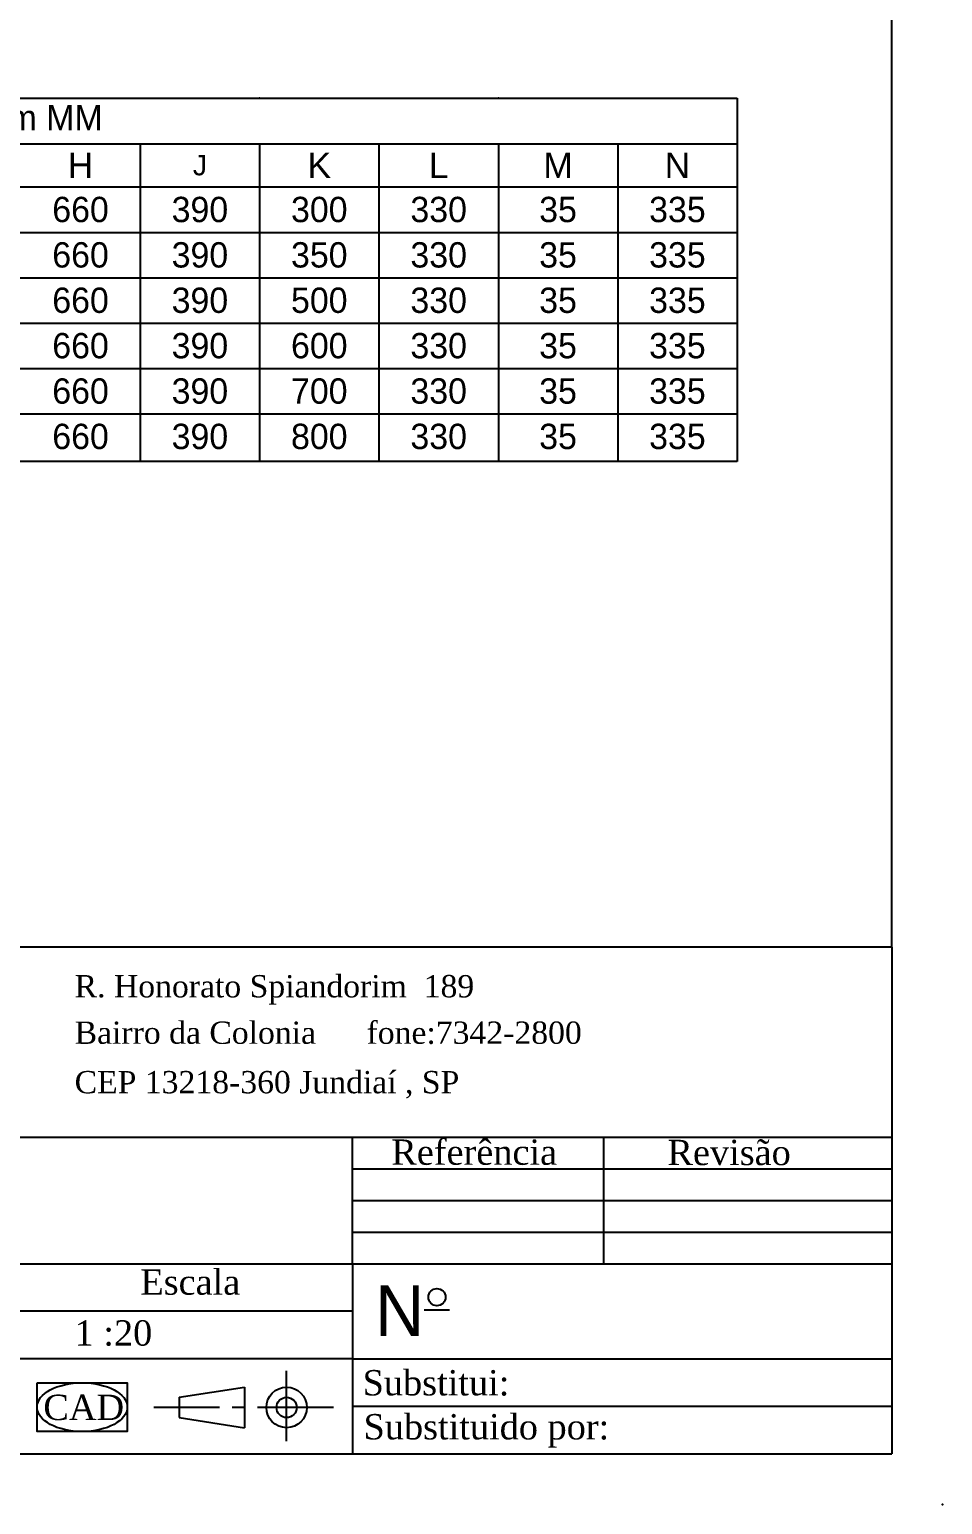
# Model space of a CAD drawing. Extents: x -87147 to -82947, y 23571 to 29511.
# Drawn here: x -84748 to -82947, y 23571 to 26482 of the extents above; entities that cross this region are included whole.
import ezdxf

# ---------------------------------------------------------------- set-up
doc = ezdxf.new("R2010")
doc.units = 0
doc.header["$LTSCALE"] = 200
doc.header["$MEASUREMENT"] = 0
doc.linetypes.add('CENTER2', pattern=[1.125, 0.75, -0.125, 0.125, -0.125])
for name, color, linetype in [('CENTRO', 1, 'CENTER2'), ('ESTREITA', 1, 'CONTINUOUS'), ('FINA', 7, 'CONTINUOUS'), ('LARGA', 7, 'CONTINUOUS'), ('RAHMEN07', 5, 'CONTINUOUS')]:
    doc.layers.add(name, color=color, linetype=linetype)
doc.styles.add('FA', font='TIMES.TTF')

msp = doc.modelspace()

# ---------------------------------------------------------------- linework, layer by layer
at = {"layer": 'CENTRO'}
for p, q in [((-84240.636, 23696.203), (-84240.636, 23835.229)), ((-84148.195, 23763.005), (-84502.548, 23763.005))]:
    msp.add_line(p, q, dxfattribs=at)
at = {"layer": 'ESTREITA'}
for p, q in [((-86413.058, 26256.676), (-83352.018, 26256.676)), ((-84529.341, 26256.676), (-84529.341, 25629.713)), ((-84293.877, 26256.676), (-84293.877, 25629.713)), ((-84058.412, 26256.676), (-84058.412, 25629.713)), ((-83822.948, 26256.676), (-83822.948, 25629.713)), ((-83587.483, 26256.676), (-83587.483, 25629.713)), ((-86413.058, 26171.345), (-83352.018, 26171.345)), ((-86413.058, 26081.779), (-83352.018, 26081.779)), ((-86413.058, 25992.213), (-83352.018, 25992.213)), ((-86413.058, 25902.647), (-83352.018, 25902.647)), ((-86413.058, 25813.081), (-83352.018, 25813.081)), ((-86413.058, 25723.515), (-83352.018, 25723.515))]:
    msp.add_line(p, q, dxfattribs=at)
for p in [(-84293.877, 26346.242), (-83822.948, 26346.242)]:
    msp.add_point(p, dxfattribs=at)
at = {"layer": 'FINA'}
for p, q in [((-83046.929, 24671.469), (-86790.929, 24671.469)), ((-86790.929, 24296.469), (-83046.929, 24296.469)), ((-84110.662, 24046.469), (-84110.662, 24296.469)), ((-83614.795, 24046.469), (-83614.795, 24296.469)), ((-84110.662, 24233.969), (-83046.929, 24233.969)), ((-84110.662, 24171.469), (-83046.929, 24171.469)), ((-84110.662, 24108.969), (-83046.929, 24108.969)), ((-86790.929, 24046.469), (-83046.929, 24046.469)), ((-84110.662, 24046.469), (-84110.662, 23671.469)), ((-83968.996, 23955.837), (-83919.26, 23955.837)), ((-84110.662, 23952.719), (-86790.929, 23952.719)), ((-84110.662, 23858.969), (-86790.929, 23858.969)), ((-84110.662, 23858.969), (-83046.929, 23858.969)), ((-84452.893, 23783.005), (-84323.922, 23803.005)), ((-84452.893, 23783.008), (-84452.893, 23743.005)), ((-84323.922, 23803.005), (-84323.922, 23723.005)), ((-84110.662, 23765.219), (-83046.929, 23765.219)), ((-84452.893, 23743.005), (-84323.922, 23723.005)), ((-86790.929, 23671.469), (-83046.929, 23671.469))]:
    msp.add_line(p, q, dxfattribs=at)
for centre, radius in [((-83944.128, 23980.675), 16.935), ((-84240.636, 23763.005), 40), ((-84240.636, 23763.005), 20)]:
    msp.add_circle(centre, radius, dxfattribs=at)
for p in [(-84110.662, 24233.969), (-84110.662, 24171.469), (-84110.662, 24108.969), (-84110.662, 23952.719)]:
    msp.add_point(p, dxfattribs=at)
at = {"layer": 'FINA', "linetype": 'CONTINUOUS'}
msp.add_point((-82946.929, 23571.469), dxfattribs=at)
at = {"layer": 'LARGA'}
for p, q in [((-86413.058, 26346.242), (-83352.018, 26346.242)), ((-83352.018, 26346.242), (-83352.018, 25629.713)), ((-83352.018, 25629.713), (-86413.058, 25629.713))]:
    msp.add_line(p, q, dxfattribs=at)
at = {"layer": 'LARGA', "linetype": 'CONTINUOUS'}
msp.add_line((-83046.929, 24671.469), (-83046.929, 23671.469), dxfattribs=at)
at = {"layer": 'RAHMEN07'}
msp.add_line((-83046.929, 24671.469), (-83046.929, 29411.469), dxfattribs=at)
msp.add_lwpolyline([(-84732.808, 23811.698), (-84554.965, 23811.698), (-84554.965, 23715.435), (-84732.808, 23715.435)], close=True, dxfattribs=at)
msp.add_ellipse((-84643.887, 23763.567), major_axis=(-88.921, 0), ratio=0.54128028, dxfattribs=at)

# ---------------------------------------------------------------- texts
at = {"layer": 'FINA'}
for s, height, p in [(' Medidas em MM', 50, (-85116.198, 26283.049)), ('N', 100, (-84065.797, 23903.901))]:
    msp.add_text(s, height=height, dxfattribs=at).set_placement(p)
at = {"layer": 'FINA', "style": 'FA'}
for s, height, p in [('R. Honorato Spiandorim  189', 44, (-84658.8, 24572.19)), ('Bairro da Colonia      fone:7342-2800', 44, (-84658.8, 24480.524)), ('CEP 13218-360 Jundiaí , SP', 44, (-84658.8, 24382.895)), ('Referência', 50, (-84034.146, 24241.801)), ('Revisão', 50, (-83489.472, 24241.17)), ('Escala', 50, (-84529.136, 23985.432)), ('1 :20', 50, (-84658.77, 23884.976)), ('Substitui:', 50, (-84090.768, 23786.769)), ('CAD', 50, (-84720.569, 23738.195)), ('Substituido por:', 50, (-84088.935, 23699.935))]:
    msp.add_text(s, height=height, dxfattribs=at).set_placement(p)
at = {"layer": 'FINA', "width": 235.4646, "attachment_point": 5}
for s, insert, char_height in [('{\\fArial|b0|i0|c0|p34;H}', (-84647.106, 26214.011), 50), ('{\\fArial|b0|i0|c0|p34;J}', (-84411.646, 26214.011), 40), ('{\\fArial|b0|i0|c0|p34;K}', (-84176.172, 26214.011), 50), ('{\\fArial|b0|i0|c0|p34;L}', (-83940.712, 26214.011), 50), ('{\\fArial|b0|i0|c0|p34;M}', (-83705.243, 26214.011), 50), ('{\\fArial|b0|i0|c0|p34;N}', (-83469.783, 26214.011), 50), ('660', (-84647.106, 26126.562), 50), ('390', (-84411.646, 26126.562), 50), ('300', (-84176.172, 26126.562), 50), ('330', (-83940.712, 26126.562), 50), ('35', (-83705.243, 26126.562), 50), ('335', (-83469.783, 26126.562), 50), ('660', (-84647.106, 26037.002), 50), ('390', (-84411.646, 26037.002), 50), ('350', (-84176.172, 26037.002), 50), ('330', (-83940.712, 26037.002), 50), ('35', (-83705.243, 26037.002), 50), ('335', (-83469.783, 26037.002), 50), ('660', (-84647.106, 25947.442), 50), ('390', (-84411.646, 25947.442), 50), ('500', (-84176.172, 25947.442), 50), ('330', (-83940.712, 25947.442), 50), ('35', (-83705.243, 25947.442), 50), ('335', (-83469.783, 25947.442), 50), ('660', (-84647.106, 25857.882), 50), ('390', (-84411.646, 25857.882), 50), ('600', (-84176.172, 25857.882), 50), ('330', (-83940.712, 25857.882), 50), ('35', (-83705.243, 25857.882), 50), ('335', (-83469.783, 25857.882), 50), ('660', (-84647.106, 25768.322), 50), ('390', (-84411.646, 25768.322), 50), ('700', (-84176.172, 25768.322), 50), ('330', (-83940.712, 25768.322), 50), ('35', (-83705.243, 25768.322), 50), ('335', (-83469.783, 25768.322), 50), ('660', (-84647.106, 25678.762), 50), ('390', (-84411.646, 25678.762), 50), ('800', (-84176.172, 25678.762), 50), ('330', (-83940.712, 25678.762), 50), ('35', (-83705.243, 25678.762), 50), ('335', (-83469.783, 25678.762), 50)]:
    msp.add_mtext(s, dxfattribs=dict(at, insert=insert, char_height=char_height))

doc.saveas('drawing.dxf')
